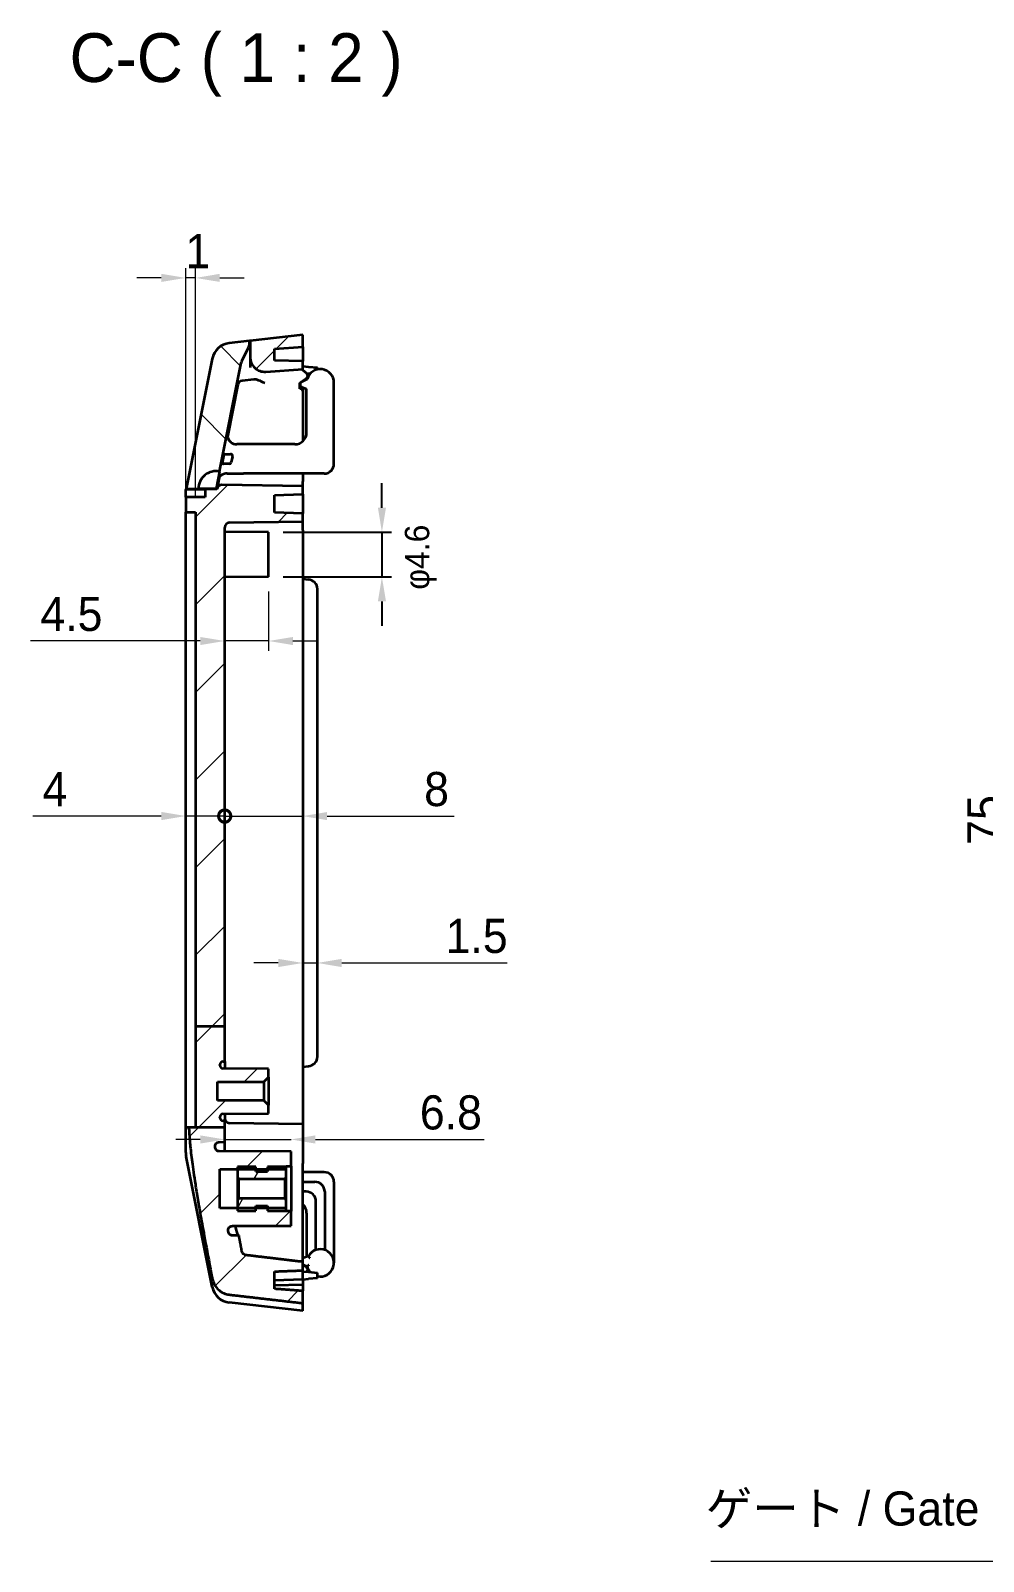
# Model space of a CAD drawing. Header units: millimetres. Extents: x -225 to 2542, y -269 to 293.
# Drawn here: x 1361.5 to 1459.2, y 1.7 to 158.6 of the extents above; entities that cross this region are included whole.
import ezdxf

# ---------------------------------------------------------------- set-up
doc = ezdxf.new("R2010")
doc.units = ezdxf.units.MM
doc.layers.get('Defpoints').update_dxf_attribs({"lineweight": 25})
for name, color, linetype, lineweight in [('AM_5', 3, 'Continuous', 25), ('Dimension (ISO)', 7, 'Continuous', 18), ('Symbol (ISO)', 7, 'Continuous', 18), ('Visible (ISO)', 7, 'Continuous', 35)]:
    doc.layers.add(name, color=color, linetype=linetype, lineweight=lineweight)
doc.layers.add('Hatch (ISO)', color=1, linetype='Continuous', lineweight=18, true_color=0xff0000)
doc.styles.add('Note Text (TK)', font='MS PGothic.ttf')
doc.dimstyles.new('Default - Method 1b (TK)', dxfattribs={"dimtxt": 2.5, "dimasz": 2.5, "dimexe": 1, "dimexo": 1.5, "dimgap": 1, "dimtad": 1, "dimtoh": 1, "dimrnd": 1e-08, "dimdsep": 46, "dimtxsty": 'Note Text (TK)', "dimcen": 0.09, "dimdle": 5, "dimclrd": 100, "dimclre": 100, "dimclrt": 7, "dimadec": 1, "dimazin": 1, "dimtfac": 1, "dimtmove": 0, "dimatfit": 3, "dimfxl": 1, "dimtolj": 1, "dimlwd": -1, "dimlwe": -1, "dimarcsym": 0})
doc.dimstyles.new('Default - Method 1b (TK)$7', dxfattribs={"dimtxt": 2.5, "dimasz": 2.5, "dimexe": 1, "dimexo": 1.5, "dimgap": 1, "dimtad": 1, "dimtoh": 1, "dimrnd": 1e-08, "dimdsep": 46, "dimtxsty": 'Note Text (TK)', "dimcen": 0.09, "dimdle": 5, "dimclrd": 256, "dimclre": 100, "dimclrt": 7, "dimadec": 1, "dimazin": 1, "dimtfac": 1, "dimtmove": 0, "dimatfit": 3, "dimfxl": 1, "dimtolj": 1, "dimlwd": -1, "dimlwe": -1, "dimarcsym": 0})

# ---------------------------------------------------------------- blocks, each defined once
blk = doc.blocks.new('*D49')
at = {"layer": 'Defpoints', "color": 0, "transparency": 16777216}
for p in [(1377.36, 133.28), (1377.36, 109.28), (1378.36, 109.28)]:
    blk.add_point(p, dxfattribs=at)
at = {"layer": 'Dimension (ISO)', "color": 100, "transparency": 16777216}
for p, q in [((1377.36, 110.78), (1377.36, 134.28)), ((1378.36, 110.78), (1378.36, 134.28)), ((1374.86, 133.28), (1372.36, 133.28)), ((1378.36, 133.28), (1377.36, 133.28)), ((1380.86, 133.28), (1383.36, 133.28))]:
    blk.add_line(p, q, dxfattribs=at)
for points in [[(1374.86, 133.7), (1374.86, 132.87), (1377.36, 133.28)], [(1380.86, 133.7), (1380.86, 132.87), (1378.36, 133.28)]]:
    blk.add_solid(points, dxfattribs=at)
at = {"layer": 'Dimension (ISO)', "color": 7, "transparency": 16777216, "insert": (1377.34, 136.03), "char_height": 3.5, "attachment_point": 4, "style": 'Note Text (TK)'}
blk.add_mtext('\\A1;1', dxfattribs=at)
blk = doc.blocks.new('_DotSmall')
at = {"color": 0, "linetype": 'ByBlock', "const_width": 0.5}
blk.add_lwpolyline([(-0.0625, 0, 1), (0.0625, 0, 1)], format="xyb", close=True, dxfattribs=at)
blk = doc.blocks.new('*D50')
at = {"layer": 'Defpoints', "color": 0, "transparency": 16777216}
for p in [(1377.36, 107.28), (1381.36, 107.7), (1381.36, 78.13)]:
    blk.add_point(p, dxfattribs=at)
at = {"layer": 'Dimension (ISO)', "color": 100, "transparency": 16777216}
for p, q in [((1374.86, 78.13), (1361.68, 78.13)), ((1381.36, 78.13), (1377.36, 78.13)), ((1381.36, 78.13), (1386.36, 78.13))]:
    blk.add_line(p, q, dxfattribs=at)
blk.add_solid([(1374.86, 78.55), (1374.86, 77.71), (1377.36, 78.13)], dxfattribs=at)
at = {"layer": 'Dimension (ISO)', "color": 100, "transparency": 16777216, "xscale": 2.5, "yscale": 2.5, "zscale": 2.5, "rotation": 180}
blk.add_blockref('_DotSmall', (1381.36, 78.13), dxfattribs=at)
at = {"layer": 'Dimension (ISO)', "color": 7, "transparency": 16777216, "insert": (1362.68, 80.88), "char_height": 3.5, "attachment_point": 4, "style": 'Note Text (TK)'}
blk.add_mtext('\\A1;4', dxfattribs=at)
blk = doc.blocks.new('*D51')
at = {"layer": 'Defpoints', "color": 0, "transparency": 16777216}
for p in [(1381.36, 107.7), (1389.36, 102.43), (1389.36, 78.12)]:
    blk.add_point(p, dxfattribs=at)
at = {"layer": 'Dimension (ISO)', "color": 100, "transparency": 16777216}
for p, q in [((1381.36, 78.12), (1378.86, 78.12)), ((1381.36, 78.12), (1389.36, 78.12)), ((1391.86, 78.12), (1404.88, 78.12))]:
    blk.add_line(p, q, dxfattribs=at)
blk.add_solid([(1391.86, 78.54), (1391.86, 77.71), (1389.36, 78.12)], dxfattribs=at)
at = {"layer": 'Dimension (ISO)', "color": 100, "transparency": 16777216, "xscale": 2.5, "yscale": 2.5, "zscale": 2.5}
blk.add_blockref('_DotSmall', (1381.36, 78.12), dxfattribs=at)
at = {"layer": 'Dimension (ISO)', "color": 7, "transparency": 16777216, "insert": (1401.81, 80.87), "char_height": 3.5, "attachment_point": 4, "style": 'Note Text (TK)'}
blk.add_mtext('\\A1;8', dxfattribs=at)
blk = doc.blocks.new('*D52')
at = {"layer": 'Defpoints', "color": 0, "transparency": 16777216}
for p in [(1389.36, 77.43), (1390.86, 77.11), (1389.36, 63.07)]:
    blk.add_point(p, dxfattribs=at)
at = {"layer": 'Dimension (ISO)', "color": 100, "transparency": 16777216}
for p, q in [((1386.86, 63.07), (1384.36, 63.07)), ((1389.36, 63.07), (1390.86, 63.07)), ((1393.36, 63.07), (1410.34, 63.07))]:
    blk.add_line(p, q, dxfattribs=at)
for points in [[(1386.86, 63.49), (1386.86, 62.65), (1389.36, 63.07)], [(1393.36, 63.49), (1393.36, 62.65), (1390.86, 63.07)]]:
    blk.add_solid(points, dxfattribs=at)
at = {"layer": 'Dimension (ISO)', "color": 7, "transparency": 16777216, "insert": (1404.01, 65.82), "char_height": 3.5, "attachment_point": 4, "style": 'Note Text (TK)'}
blk.add_mtext('\\A1;1.5', dxfattribs=at)
blk = doc.blocks.new('*D53')
at = {"layer": 'Defpoints', "color": 0, "transparency": 16777216}
for p in [(1381.36, 107.7), (1385.86, 102.63), (1381.36, 96.07)]:
    blk.add_point(p, dxfattribs=at)
at = {"layer": 'Dimension (ISO)', "color": 100, "transparency": 16777216}
for p, q in [((1385.86, 101.13), (1385.86, 95.07)), ((1378.86, 96.07), (1361.46, 96.07)), ((1385.86, 96.07), (1381.36, 96.07)), ((1388.36, 96.07), (1390.86, 96.07))]:
    blk.add_line(p, q, dxfattribs=at)
for points in [[(1378.86, 96.48), (1378.86, 95.65), (1381.36, 96.07)], [(1388.36, 96.48), (1388.36, 95.65), (1385.86, 96.07)]]:
    blk.add_solid(points, dxfattribs=at)
at = {"layer": 'Dimension (ISO)', "color": 7, "transparency": 16777216, "insert": (1362.46, 98.82), "char_height": 3.5, "attachment_point": 4, "style": 'Note Text (TK)'}
blk.add_mtext('\\A1;4.5', dxfattribs=at)
blk = doc.blocks.new('*D54')
at = {"layer": 'Defpoints', "color": 0, "transparency": 16777216}
for p in [(1381.36, 45.32), (1388.16, 44.98), (1388.16, 43.73)]:
    blk.add_point(p, dxfattribs=at)
at = {"layer": 'Dimension (ISO)', "color": 100, "transparency": 16777216}
for p, q in [((1378.86, 44.98), (1376.36, 44.98)), ((1381.36, 44.98), (1388.16, 44.98)), ((1390.66, 44.98), (1407.97, 44.98))]:
    blk.add_line(p, q, dxfattribs=at)
for points in [[(1378.86, 45.4), (1378.86, 44.56), (1381.36, 44.98)], [(1390.66, 45.4), (1390.66, 44.56), (1388.16, 44.98)]]:
    blk.add_solid(points, dxfattribs=at)
at = {"layer": 'Dimension (ISO)', "color": 7, "transparency": 16777216, "insert": (1401.37, 47.73), "char_height": 3.5, "attachment_point": 4, "style": 'Note Text (TK)'}
blk.add_mtext('\\A1;6.8', dxfattribs=at)
blk = doc.blocks.new('*D63')
at = {"layer": 'Defpoints', "color": 0, "transparency": 16777216}
for p in [(1494.8, 114.93), (1462.03, 39.93), (1494.8, 39.93)]:
    blk.add_point(p, dxfattribs=at)
at = {"layer": 'Dimension (ISO)', "color": 100, "transparency": 16777216}
for p, q in [((1493.3, 114.93), (1461.03, 114.93)), ((1462.03, 112.43), (1462.03, 42.43)), ((1493.3, 39.93), (1461.03, 39.93))]:
    blk.add_line(p, q, dxfattribs=at)
for points in [[(1461.61, 112.43), (1462.44, 112.43), (1462.03, 114.93)], [(1461.61, 42.43), (1462.44, 42.43), (1462.03, 39.93)]]:
    blk.add_solid(points, dxfattribs=at)
at = {"layer": 'Dimension (ISO)', "color": 7, "transparency": 16777216, "insert": (1459.28, 75.18), "char_height": 3.5, "attachment_point": 4, "rotation": 90, "style": 'Note Text (TK)'}
blk.add_mtext('\\A1;75', dxfattribs=at)
blk = doc.blocks.new('*D108')
at = {"layer": 'AM_5', "color": 100, "transparency": 16777216}
for p, q in [((1397.48, 109.73), (1397.48, 112.23)), ((1387.36, 107.23), (1398.48, 107.23)), ((1397.48, 107.23), (1397.48, 102.63)), ((1387.36, 102.63), (1398.48, 102.63)), ((1397.48, 100.13), (1397.48, 97.63))]:
    blk.add_line(p, q, dxfattribs=at)
for points in [[(1397.07, 109.73), (1397.9, 109.73), (1397.48, 107.23)], [(1397.07, 100.13), (1397.9, 100.13), (1397.48, 102.63)]]:
    blk.add_solid(points, dxfattribs=at)
at = {"layer": 'Defpoints', "color": 0, "transparency": 16777216}
for p in [(1385.86, 107.23), (1385.86, 102.63), (1397.48, 102.63)]:
    blk.add_point(p, dxfattribs=at)
at = {"layer": 'AM_5', "color": 7, "transparency": 16777216, "insert": (1401.46, 104.66), "char_height": 2.5, "attachment_point": 5, "rotation": 90, "style": 'Note Text (TK)'}
blk.add_mtext('\\A1;{\\fMS PGothic|b0|i0|c128|p50;φ}4.6', dxfattribs=at)

msp = doc.modelspace()

# ---------------------------------------------------------------- hatches: boundary and pattern name
at = {"layer": 'Hatch (ISO)'}
h = msp.add_hatch(dxfattribs=at)
h.set_pattern_fill('ANSI31', color=256, scale=50.8, style=0)
h.set_pattern_definition([(45, (939.4036, -285.3023), (-4.49013, 4.49013), [])])
edge = h.paths.add_edge_path()
edge.add_line((1378.36425, 56.58386), (1381.36425, 56.58386))
edge.add_line((1381.36425, 56.58386), (1381.36425, 107.70078))
edge.add_ellipse((1381.86425, 107.70078), major_axis=(-0.5, 0), ratio=1, start_angle=271, end_angle=360, ccw=False)
edge.add_line((1381.85552, 108.20071), (1389.36425, 108.33177))
edge.add_line((1389.36425, 108.33177), (1389.36425, 109.13177))
edge.add_line((1389.36425, 109.13177), (1386.46425, 109.23304))
edge.add_line((1386.46425, 109.23304), (1386.46425, 111.0305))
edge.add_line((1386.46425, 111.0305), (1389.36425, 111.13177))
edge.add_line((1389.36425, 111.13177), (1389.36425, 111.93177))
edge.add_line((1389.36425, 111.93177), (1381.07323, 112.07649))
edge.add_ellipse((1381.0645, 111.57657), major_axis=(0.00873, 0.49992), ratio=1, start_angle=0, end_angle=79.6900675)
edge.add_line((1380.57421, 111.67463), (1380.56448, 111.62597))
edge.add_line((1380.56448, 111.62597), (1379.36425, 111.62597))
edge.add_line((1379.36425, 111.62597), (1379.36425, 110.82597))
edge.add_line((1379.36425, 110.82597), (1377.36425, 110.82597))
edge.add_line((1377.36425, 110.82597), (1377.36425, 109.28177))
edge.add_line((1377.36425, 109.28177), (1378.36425, 109.28177))
edge.add_line((1378.36425, 109.28177), (1378.36425, 56.58386))
edge = h.paths.add_edge_path()
edge.add_spline(control_points=[(1377.69007, 46.23995), (1377.84925, 42.48066), (1380.07744, 30.74954)], knot_values=[1.935151602, 1.935151602, 1.935151602, 3.371165384, 3.371165384, 3.371165384], weights=[2.07243988, 1.934131516, 1], degree=2, periodic=0)
edge.add_spline(control_points=[(1380.07744, 30.74954), (1380.10462, 30.60643), (1380.14687, 30.46607), (1380.2925, 30.10458), (1380.45913, 29.84624), (1380.81127, 29.48452), (1381.05682, 29.31505), (1381.44436, 29.15054), (1381.63383, 29.09836), (1381.81774, 29.07702)], knot_values=[0.953911366, 0.953911366, 0.953911366, 0.953911366, 0.993972402, 0.993972402, 1.070828311, 1.070828311, 1.14541619, 1.14541619, 1.197133564, 1.197133564, 1.197133564, 1.197133564], degree=3, periodic=0)
edge.add_spline(control_points=[(1381.81774, 29.07702), (1385.50327, 28.64952), (1389.36425, 28.20331)], knot_values=[0, 0, 0, 0.759691865, 0.759691865, 0.759691865], weights=[1, 1.000248973, 1], degree=2, periodic=0)
edge.add_line((1389.36425, 28.20331), (1389.36425, 29.45474))
edge.add_line((1389.36425, 29.45474), (1386.46425, 29.66692))
edge.add_line((1386.46425, 29.66692), (1386.46425, 31.45095))
edge.add_line((1386.46425, 31.45095), (1389.36425, 31.55809))
edge.add_line((1389.36425, 31.55809), (1389.36425, 32.43355))
edge.add_spline(control_points=[(1389.36425, 32.43355), (1386.3912, 32.78541), (1383.55484, 33.12306)], knot_values=[0.000123743, 0.000123743, 0.000123743, 0.585145114, 0.585145114, 0.585145114], weights=[1.000000103, 1.000242693, 1], degree=2, periodic=0)
edge.add_spline(control_points=[(1383.55484, 33.12306), (1383.50938, 33.12847), (1383.46262, 33.1416), (1383.36608, 33.18322), (1383.30474, 33.22638), (1383.21628, 33.31867), (1383.17433, 33.38489), (1383.13744, 33.47774), (1383.12666, 33.51416), (1383.11976, 33.55125)], knot_values=[0.005310036, 0.005310036, 0.005310036, 0.005310036, 0.01809669, 0.01809669, 0.036848185, 0.036848185, 0.056447219, 0.056447219, 0.066820503, 0.066820503, 0.066820503, 0.066820503], degree=3, periodic=0)
edge.add_spline(control_points=[(1383.11976, 33.55125), (1382.96512, 34.38301), (1382.8281, 35.13353)], knot_values=[0, 0, 0, 0.102861424, 0.102861424, 0.102861424], weights=[1, 1.016083188, 1.029221169], degree=2, periodic=0)
edge.add_line((1382.8281, 35.13353), (1382.14063, 35.13713))
edge.add_spline(control_points=[(1382.14063, 35.13713), (1382.0998, 35.13735), (1382.05923, 35.14377), (1381.98145, 35.1686), (1381.94467, 35.18687), (1381.86866, 35.24035), (1381.83227, 35.27835), (1381.77622, 35.36605), (1381.75703, 35.41486), (1381.74774, 35.46598)], knot_values=[-0.055716068, -0.055716068, -0.055716068, -0.055716068, -0.043467746, -0.043467746, -0.031222671, -0.031222671, -0.015587319, -0.015587319, 0, 0, 0, 0], degree=3, periodic=0)
edge.add_spline(control_points=[(1381.74774, 35.46598), (1381.73284, 35.54799), (1381.71814, 35.62909)], knot_values=[0.064473023, 0.064473023, 0.064473023, 0.075787755, 0.075787755, 0.075787755], weights=[1.017990125, 1.01946198, 1.02089637], degree=2, periodic=0)
edge.add_spline(control_points=[(1381.71814, 35.62909), (1381.7113, 35.66677), (1381.70994, 35.70524), (1381.71823, 35.78139), (1381.72784, 35.81867), (1381.76273, 35.90209), (1381.79206, 35.94576), (1381.86599, 36.01959), (1381.90993, 36.04897), (1382.0067, 36.08929), (1382.05863, 36.0998), (1382.11111, 36.10008)], knot_values=[-0.070072745, -0.070072745, -0.070072745, -0.070072745, -0.058581498, -0.058581498, -0.047088635, -0.047088635, -0.031451002, -0.031451002, -0.015743679, -0.015743679, 0, 0, 0, 0], degree=3, periodic=0)
edge.add_line((1382.11111, 36.10008), (1388.16425, 36.13177))
edge.add_line((1388.16425, 36.13177), (1388.16425, 37.63177))
edge.add_line((1388.16425, 37.63177), (1387.66425, 37.63177))
edge.add_line((1387.66425, 37.63177), (1387.66425, 37.93177))
edge.add_line((1387.66425, 37.93177), (1385.76425, 37.93177))
edge.add_line((1385.76425, 37.93177), (1384.56425, 37.93177))
edge.add_line((1384.56425, 37.93177), (1382.66425, 37.93177))
edge.add_line((1382.66425, 37.93177), (1380.86425, 37.93177))
edge.add_line((1380.86425, 37.93177), (1380.86425, 41.93177))
edge.add_line((1380.86425, 41.93177), (1382.66425, 41.93177))
edge.add_line((1382.66425, 41.93177), (1384.56425, 41.93177))
edge.add_line((1384.56425, 41.93177), (1385.76425, 41.93177))
edge.add_line((1385.76425, 41.93177), (1387.66425, 41.93177))
edge.add_line((1387.66425, 41.93177), (1387.66425, 42.23177))
edge.add_line((1387.66425, 42.23177), (1388.16425, 42.23177))
edge.add_line((1388.16425, 42.23177), (1388.16425, 43.73177))
edge.add_line((1388.16425, 43.73177), (1380.79872, 43.77034))
edge.add_spline(control_points=[(1380.79872, 43.77034), (1380.7516, 43.77059), (1380.70484, 43.77889), (1380.61647, 43.8109), (1380.57546, 43.8343), (1380.49943, 43.89729), (1380.46624, 43.93776), (1380.41752, 44.02882), (1380.40232, 44.07838), (1380.39705, 44.12951)], knot_values=[-0.059158119, -0.059158119, -0.059158119, -0.059158119, -0.04503009, -0.04503009, -0.030977549, -0.030977549, -0.015419319, -0.015419319, 0, 0, 0, 0], degree=3, periodic=0)
edge.add_spline(control_points=[(1380.39705, 44.12951), (1380.39323, 44.16665), (1380.38949, 44.20358)], knot_values=[0.958681598, 0.958681598, 0.958681598, 0.969155434, 0.969155434, 0.969155434], weights=[1.016636784, 1.015258464, 1.013848041], degree=2, periodic=0)
edge.add_spline(control_points=[(1380.38949, 44.20358), (1380.3867, 44.23116), (1380.38417, 44.25878), (1380.3819, 44.28631)], knot_values=[0.750803432, 0.750803432, 0.750803432, 0.750803432, 0.758414161, 0.758414161, 0.758414161, 0.758414161], degree=3, periodic=0)
edge.add_spline(control_points=[(1380.3819, 44.28631), (1380.37931, 44.3176), (1380.38046, 44.34908), (1380.39011, 44.41083), (1380.39851, 44.44089), (1380.43047, 44.51867), (1380.46017, 44.56315), (1380.53593, 44.63881), (1380.5815, 44.66891), (1380.63162, 44.68924)], knot_values=[-0.050890397, -0.050890397, -0.050890397, -0.050890397, -0.041467276, -0.041467276, -0.032129405, -0.032129405, -0.016228005, -0.016228005, 0, 0, 0, 0], degree=3, periodic=0)
edge.add_spline(control_points=[(1380.63162, 44.68924), (1380.67994, 44.70884), (1380.73159, 44.71904), (1380.78374, 44.71931)], knot_values=[-0.015644453, -0.015644453, -0.015644453, -0.015644453, 0, 0, 0, 0], degree=3, periodic=0)
edge.add_line((1380.78374, 44.71931), (1381.36437, 44.72235))
edge.add_spline(control_points=[(1381.36437, 44.72235), (1381.36429, 44.72904), (1381.36425, 44.73567), (1381.36425, 44.74221)], knot_values=[0.069009944, 0.069009944, 0.069009944, 0.069009944, 0.070972275, 0.070972275, 0.070972275, 0.070972275], degree=3, periodic=0)
edge.add_line((1381.36425, 44.74221), (1381.36425, 46.23995))
edge.add_line((1381.36425, 46.23995), (1378.36425, 46.23995))
edge.add_line((1378.36425, 46.23995), (1377.69007, 46.23995))
edge = h.paths.add_edge_path()
edge.add_ellipse((1385.46425, 125.16272), major_axis=(-1.5, 0), ratio=1, start_angle=0, end_angle=94)
edge.add_line((1385.56888, 123.66638), (1389.36425, 123.93177))
edge.add_line((1389.36425, 123.93177), (1389.36425, 124.73177))
edge.add_line((1389.36425, 124.73177), (1386.46425, 124.83304))
edge.add_line((1386.46425, 124.83304), (1386.46425, 126.02899))
edge.add_line((1386.46425, 126.02899), (1389.36425, 126.23177))
edge.add_line((1389.36425, 126.23177), (1389.36425, 127.43177))
edge.add_line((1389.36425, 127.43177), (1383.96425, 126.83177))
edge.add_line((1383.96425, 126.83177), (1383.96425, 125.16272))
edge = h.paths.add_edge_path()
edge.add_line((1378.36425, 46.23995), (1381.36425, 46.23995))
edge.add_line((1381.36425, 46.23995), (1381.36425, 46.88177))
edge.add_line((1381.36425, 46.88177), (1381.21241, 46.88257))
edge.add_ellipse((1381.21425, 47.23256), major_axis=(-0.00183, -0.35), ratio=1, start_angle=270.3, end_angle=360, ccw=False)
edge.add_line((1380.86425, 47.23256), (1380.86425, 47.25742))
edge.add_ellipse((1381.21425, 47.25742), major_axis=(-0.35, 0), ratio=1, start_angle=270.3, end_angle=360, ccw=False)
edge.add_line((1381.21241, 47.60742), (1385.86425, 47.63177))
edge.add_line((1385.86425, 47.63177), (1385.86425, 48.48177))
edge.add_line((1385.86425, 48.48177), (1385.36425, 48.98177))
edge.add_line((1385.36425, 48.98177), (1380.61425, 48.98177))
edge.add_line((1380.61425, 48.98177), (1380.61425, 50.88177))
edge.add_line((1380.61425, 50.88177), (1385.36425, 50.88177))
edge.add_line((1385.36425, 50.88177), (1385.86425, 51.38177))
edge.add_line((1385.86425, 51.38177), (1385.86425, 52.23177))
edge.add_line((1385.86425, 52.23177), (1381.21241, 52.25613))
edge.add_ellipse((1381.21425, 52.60613), major_axis=(-0.00183, -0.35), ratio=1, start_angle=270.3, end_angle=360, ccw=False)
edge.add_line((1380.86425, 52.60613), (1380.86425, 52.63098))
edge.add_ellipse((1381.21425, 52.63098), major_axis=(-0.35, 0), ratio=1, start_angle=270.3, end_angle=360, ccw=False)
edge.add_line((1381.21241, 52.98098), (1381.36425, 52.98177))
edge.add_line((1381.36425, 52.98177), (1381.36425, 56.58386))
edge.add_line((1381.36425, 56.58386), (1378.36425, 56.58386))
edge.add_line((1378.36425, 56.58386), (1378.36425, 46.23995))
h = msp.add_hatch(dxfattribs=at)
h.set_pattern_fill('ANSI31', color=256, scale=50.8, angle=90.0002105, style=0)
h.set_pattern_definition([(135.0002, (939.4036, -285.3023), (-4.49011, -4.490145), [])])
edge = h.paths.add_edge_path()
edge.add_line((1380.82551, 113.44101), (1383.05614, 124.59419))
edge.add_ellipse((1384.03672, 124.39808), major_axis=(-0.98058, 0.19612), ratio=1, start_angle=343.7736998, end_angle=360, ccw=False)
edge.add_line((1383.15, 124.86039), (1383.80097, 126.10894))
edge.add_ellipse((1382.91425, 126.57125), major_axis=(0.88672, -0.46231), ratio=1, start_angle=0, end_angle=27.5362327)
edge.add_line((1383.91425, 126.57125), (1383.91425, 126.82622))
edge.add_line((1383.91425, 126.82622), (1381.81774, 126.59327))
edge.add_ellipse((1382.0386, 124.6055), major_axis=(-0.22086, 1.98777), ratio=1, start_angle=0, end_angle=72.3498758)
edge.add_line((1380.07744, 124.99774), (1377.41309, 111.67597))
edge.add_line((1377.41309, 111.67597), (1378.6725, 111.67597))
edge.add_ellipse((1380.4725, 111.67597), major_axis=(-1.8, 0), ratio=1, start_angle=258.6900675, end_angle=360, ccw=False)
h = msp.add_hatch(dxfattribs=at)
h.set_pattern_fill('ANSI31', color=256, scale=50.8, angle=14.9999778, style=0)
h.set_pattern_definition([(60, (939.4036, -285.3023), (-5.49926, 3.175), [])])
h.paths.add_polyline_path([(1382.66425, 41.18184), (1382.80487, 40.93827), (1387.52362, 40.93827), (1387.66425, 41.18184), (1387.66425, 42.18177), (1385.76425, 42.18177), (1385.76425, 41.93177), (1385.76425, 41.68177), (1384.56425, 41.68177), (1384.56425, 41.93177), (1384.56425, 42.18177), (1382.66425, 42.18177), (1382.66425, 41.93177)])
h.paths.add_polyline_path([(1382.80487, 38.92527), (1382.66425, 38.6817), (1382.66425, 37.93177), (1382.66425, 37.68177), (1384.56425, 37.68177), (1384.56425, 37.93177), (1384.56425, 38.18177), (1385.76425, 38.18177), (1385.76425, 37.93177), (1385.76425, 37.68177), (1387.66425, 37.68177), (1387.66425, 38.6817), (1387.52362, 38.92527)])

# ---------------------------------------------------------------- linework, layer by layer
at = {"layer": 'Visible (ISO)'}
for p, q in [((1389.36425, 127.43177), (1383.96425, 126.83177)), ((1389.36425, 126.23177), (1389.36425, 127.43177)), ((1383.91425, 126.82622), (1381.81774, 126.59327)), ((1383.15, 124.86039), (1383.80097, 126.10894)), ((1383.96425, 126.83177), (1383.91425, 126.82622)), ((1383.91425, 126.57125), (1383.91425, 126.82622)), ((1383.96425, 126.83177), (1383.96425, 125.16272)), ((1386.46425, 126.02899), (1389.36425, 126.23177)), ((1386.46425, 124.83304), (1386.46425, 126.02899)), ((1389.36425, 126.23177), (1389.36425, 124.73177)), ((1380.07744, 124.99774), (1377.41309, 111.67597)), ((1380.82551, 113.44101), (1383.05614, 124.59419)), ((1383.96425, 125.16272), (1383.96425, 124.09748)), ((1389.36425, 124.73177), (1386.46425, 124.83304)), ((1389.36425, 123.93177), (1389.36425, 124.73177)), ((1389.36425, 124.23177), (1389.9514, 124.1804)), ((1389.9514, 124.1804), (1390.86425, 124.10054)), ((1390.86425, 123.89925), (1390.86425, 124.10054)), ((1384.35217, 122.87488), (1383.14268, 122.74049)), ((1385.56888, 123.66638), (1389.36425, 123.93177)), ((1389.06425, 122.51749), (1389.75257, 123.00914)), ((1389.06425, 121.91749), (1389.06425, 122.51749)), ((1389.81425, 122.90258), (1389.26637, 122.64197)), ((1389.36425, 123.83177), (1389.36425, 123.93177)), ((1389.77343, 123.48104), (1389.36425, 123.83177)), ((1389.36425, 122.73177), (1389.36425, 122.68853)), ((1389.8081, 123.44599), (1389.9514, 123.45853)), ((1390.12882, 123.47405), (1389.9514, 123.45853)), ((1392.56425, 114.23177), (1392.56425, 122.53177)), ((1382.70761, 122.3416), (1381.63546, 116.98085)), ((1389.16425, 121.91749), (1389.06425, 121.91749)), ((1389.2942, 122.08858), (1389.76425, 121.92047)), ((1389.36425, 122.06353), (1389.36425, 121.71749)), ((1389.36425, 121.71749), (1389.36425, 116.53735)), ((1389.76425, 117.43177), (1389.76425, 121.92047)), ((1382.94714, 116.23177), (1382.60346, 116.23177)), ((1383.87365, 116.23177), (1382.94714, 116.23177)), ((1388.56425, 116.23177), (1383.87365, 116.23177)), ((1381.28353, 115.22123), (1381.09559, 114.28154)), ((1381.34762, 115.23177), (1381.74021, 115.23177)), ((1381.74021, 115.23177), (1381.9595, 115.23177)), ((1382.15562, 114.99255), (1382.03562, 114.39255)), ((1380.82551, 113.44101), (1380.4725, 111.67597)), ((1381.54021, 114.23177), (1381.22762, 114.23177)), ((1381.8395, 114.23177), (1381.54021, 114.23177)), ((1381.60346, 113.23177), (1382.34714, 113.23177)), ((1382.34714, 113.23177), (1383.27365, 113.23177)), ((1391.56425, 113.23177), (1383.27365, 113.23177)), ((1389.36425, 113.23177), (1389.36425, 112.4317)), ((1377.41309, 111.67597), (1377.40309, 111.62597)), ((1377.40309, 111.62597), (1379.36425, 111.62597)), ((1377.41309, 111.67597), (1378.6725, 111.67597)), ((1380.4725, 111.67597), (1378.6725, 111.67597)), ((1380.56448, 111.62597), (1379.36425, 111.62597)), ((1379.36425, 111.62597), (1379.36425, 110.82597)), ((1380.57421, 111.67463), (1380.56448, 111.62597)), ((1380.77348, 112.671), (1380.57421, 111.67463)), ((1380.80643, 112.8357), (1380.77348, 112.671)), ((1389.36425, 111.93177), (1381.07323, 112.07649)), ((1389.36425, 111.93177), (1389.36425, 112.4317)), ((1389.36425, 111.13177), (1389.36425, 111.93177)), ((1377.36425, 110.82597), (1377.36425, 111.23373)), ((1379.36425, 110.82597), (1377.36425, 110.82597)), ((1377.36425, 110.82597), (1377.36425, 109.28177)), ((1386.46425, 111.0305), (1389.36425, 111.13177)), ((1386.46425, 109.23304), (1386.46425, 111.0305)), ((1389.36425, 111.13177), (1389.36425, 109.13177)), ((1377.36425, 109.28177), (1378.36425, 109.28177)), ((1377.36425, 107.28177), (1377.36425, 109.28177)), ((1378.36425, 109.28177), (1378.36425, 56.58386)), ((1381.85552, 108.20071), (1389.36425, 108.33177)), ((1389.36425, 109.13177), (1386.46425, 109.23304)), ((1389.36425, 108.33177), (1389.36425, 109.13177)), ((1389.36425, 107.43177), (1389.36425, 108.33177)), ((1377.36425, 47.58177), (1377.36425, 107.28177)), ((1381.36425, 56.58386), (1381.36425, 107.70078)), ((1385.86425, 107.23177), (1381.36425, 107.25534)), ((1385.86425, 102.63177), (1385.86425, 107.23177)), ((1389.36425, 107.43177), (1389.36425, 102.43177)), ((1385.86425, 102.63177), (1381.36425, 102.60821)), ((1389.36425, 102.43177), (1389.9514, 102.3804)), ((1389.36425, 102.43177), (1389.36425, 52.43177)), ((1390.86425, 53.47934), (1390.86425, 101.38421)), ((1378.36425, 56.58386), (1381.36425, 56.58386)), ((1378.36425, 56.58386), (1378.36425, 46.23995)), ((1381.36425, 52.98177), (1381.36425, 56.58386)), ((1380.86425, 52.60613), (1380.86425, 52.63098)), ((1381.21241, 52.98098), (1381.36425, 52.98177)), ((1385.86425, 52.23177), (1381.21241, 52.25613)), ((1381.36425, 52.98177), (1381.36425, 52.25534)), ((1385.86425, 51.38177), (1385.86425, 52.23177)), ((1389.36425, 52.43177), (1389.9514, 52.48314)), ((1389.36425, 52.43177), (1389.36425, 47.43177)), ((1380.61425, 48.98177), (1380.61425, 50.88177)), ((1380.61425, 50.88177), (1385.36425, 50.88177)), ((1385.36425, 50.88177), (1385.86425, 51.38177)), ((1385.36425, 50.88177), (1385.36425, 48.98177)), ((1385.86425, 51.38177), (1385.86425, 48.48177)), ((1385.36425, 48.98177), (1380.61425, 48.98177)), ((1385.86425, 48.48177), (1385.36425, 48.98177)), ((1377.36425, 46.23995), (1377.36425, 47.58177)), ((1380.86425, 47.23256), (1380.86425, 47.25742)), ((1381.21241, 47.60742), (1385.86425, 47.63177)), ((1381.36425, 47.60821), (1381.36425, 46.88177)), ((1385.86425, 47.63177), (1385.86425, 48.48177)), ((1389.36425, 47.43177), (1389.36425, 46.53177)), ((1377.36425, 43.62981), (1377.36425, 46.23995)), ((1377.69007, 46.23995), (1381.36425, 46.23995)), ((1381.36425, 46.88177), (1381.21241, 46.88257)), ((1381.36425, 46.23995), (1381.36425, 46.88177)), ((1381.36425, 44.74221), (1381.36425, 46.23995)), ((1389.36425, 46.53177), (1381.85552, 46.66284)), ((1389.36425, 46.53177), (1389.36425, 42.53238)), ((1380.78374, 44.71931), (1381.36437, 44.72235)), ((1381.36425, 43.76738), (1381.36425, 44.72234)), ((1380.07744, 29.86581), (1377.40309, 43.23758)), ((1388.16425, 43.73177), (1380.79872, 43.77034)), ((1388.16425, 43.73177), (1380.79872, 43.77034)), ((1388.16425, 42.23177), (1388.16425, 43.73177)), ((1389.36425, 32.43355), (1389.36425, 42.53238)), ((1380.86425, 37.93177), (1380.86425, 41.93177)), ((1380.86425, 41.93177), (1387.66425, 41.93177)), ((1384.56425, 42.18177), (1382.66425, 42.18177)), ((1382.66425, 42.18177), (1382.66425, 41.18184)), ((1382.66425, 41.18184), (1382.80487, 40.93827)), ((1382.66425, 41.18184), (1382.66425, 38.6817)), ((1382.80487, 40.93827), (1387.52362, 40.93827)), ((1382.80487, 38.92527), (1382.80487, 40.93827)), ((1384.56425, 41.68177), (1384.56425, 42.18177)), ((1385.76425, 41.68177), (1384.56425, 41.68177)), ((1384.56425, 41.68177), (1385.76425, 41.68177)), ((1387.66425, 42.18177), (1385.76425, 42.18177)), ((1385.76425, 42.18177), (1385.76425, 41.68177)), ((1387.52362, 40.93827), (1387.66425, 41.18184)), ((1387.52362, 40.93827), (1387.52362, 38.92527)), ((1387.66425, 41.93177), (1387.66425, 42.23177)), ((1387.66425, 42.23177), (1388.16425, 42.23177)), ((1387.66425, 41.18184), (1387.66425, 42.18177)), ((1387.66425, 38.6817), (1387.66425, 41.18184)), ((1388.16425, 42.23177), (1388.16425, 37.63177)), ((1391.56425, 41.63177), (1389.36425, 41.63177)), ((1389.36425, 40.63177), (1390.61425, 40.63177)), ((1389.71425, 39.63177), (1389.36425, 39.63177)), ((1391.61425, 39.63177), (1391.61425, 33.65748)), ((1392.56425, 40.63177), (1392.56425, 32.33177)), ((1387.66425, 37.93177), (1380.86425, 37.93177)), ((1382.80487, 38.92527), (1382.66425, 38.6817)), ((1382.66425, 38.6817), (1382.66425, 37.68177)), ((1382.66425, 37.68177), (1384.56425, 37.68177)), ((1387.52362, 38.92527), (1382.80487, 38.92527)), ((1384.56425, 37.68177), (1384.56425, 38.18177)), ((1384.56425, 38.18177), (1385.76425, 38.18177)), ((1384.56425, 38.18177), (1385.76425, 38.18177)), ((1385.76425, 38.18177), (1385.76425, 37.68177)), ((1385.76425, 37.68177), (1387.66425, 37.68177)), ((1387.66425, 38.6817), (1387.52362, 38.92527)), ((1387.66425, 37.68177), (1387.66425, 38.6817)), ((1387.66425, 37.63177), (1387.66425, 37.93177)), ((1390.71425, 33.65748), (1390.71425, 38.63177)), ((1382.11111, 36.10008), (1388.16425, 36.13177)), ((1388.16425, 36.13177), (1382.11111, 36.10008)), ((1388.16425, 37.63177), (1387.66425, 37.63177)), ((1388.16425, 36.13177), (1388.16425, 37.63177)), ((1389.76425, 37.43177), (1389.76425, 32.94308)), ((1382.8281, 35.13353), (1382.14063, 35.13713)), ((1389.93659, 33.00472), (1389.36425, 32.80002)), ((1386.46425, 29.66692), (1386.46425, 31.45095)), ((1389.36425, 31.55809), (1389.36425, 32.43355)), ((1389.36425, 32.17502), (1389.81425, 31.96096)), ((1389.75257, 31.8544), (1389.36425, 32.13177)), ((1389.36425, 30.63177), (1389.36425, 31.55809)), ((1389.36425, 31.45639), (1389.9514, 31.40502)), ((1389.9514, 31.40502), (1390.86425, 31.32516)), ((1389.36425, 30.63177), (1386.46425, 30.5305)), ((1386.46425, 30.0305), (1389.36425, 30.13177)), ((1389.36425, 30.63177), (1389.9514, 30.68314)), ((1389.36425, 30.63177), (1389.36425, 30.13177)), ((1389.36425, 30.13177), (1389.36425, 29.45474)), ((1390.86425, 30.76301), (1389.9514, 30.68314)), ((1390.86425, 30.76301), (1390.86425, 31.32516)), ((1389.36425, 27.43177), (1381.81774, 28.27027)), ((1389.36425, 28.20331), (1389.36425, 29.45474)), ((1389.36425, 27.43177), (1389.36425, 28.20331))]:
    msp.add_line(p, q, dxfattribs=at)
for centre, radius, start, end in [((1382.0386, 124.6055), 2, 96.3401917, 168.6900675), ((1382.91425, 126.57125), 1, 332.4637673, 0), ((1384.03672, 124.39808), 1, 152.4637673, 168.6900675), ((1385.46425, 125.16272), 1.5, 180, 274), ((1383.1979, 122.24355), 0.5, 96.3401917, 168.6900675), ((1389.39523, 122.37106), 0.3, 115.439262, 250.3199834), ((1389.5782, 123.25326), 0.3, 305.5376778, 43.8884332), ((1391.16425, 122.53177), 1.4, 0, 164.6411144), ((1389.16425, 121.71749), 0.2, 0, 90), ((1382.60346, 117.23177), 1, 168.6900675, 231.6729443), ((1382.60346, 117.23177), 1, 231.6729443, 270), ((1388.56425, 117.43177), 1.2, 270, 0), ((1381.9595, 115.03177), 0.2, 348.6900675, 90), ((1380.4725, 111.67597), 1.8, 78.6900675, 180), ((1381.60346, 112.23177), 1, 105.7071907, 168.6900675), ((1381.60346, 112.23177), 1, 90, 105.7071907), ((1381.8395, 114.43177), 0.2, 270, 348.6900675), ((1391.56425, 114.23177), 1, 270, 0), ((1381.0645, 111.57657), 0.5, 89, 168.6900675), ((1381.86425, 107.70078), 0.5, 91, 180), ((1389.86425, 101.38421), 1, 0, 85), ((1389.86425, 53.47934), 1, 275, 0), ((1381.21425, 52.63098), 0.35, 90.3, 180), ((1381.21425, 52.60613), 0.35, 180, 269.7), ((1381.21425, 47.25742), 0.35, 90.3, 180), ((1381.21425, 47.23256), 0.35, 180, 269.7), ((1381.86425, 47.16276), 0.5, 180, 269), ((1379.36425, 43.62981), 2, 180, 191.3099325), ((1391.56425, 40.63177), 1, 0, 90), ((1389.71425, 38.63177), 1, 0, 90), ((1390.61425, 39.63177), 1, 0, 90), ((1388.56425, 37.43177), 1.2, 0, 48.1896851), ((1391.16425, 32.33177), 1.4, 257.6263749, 151.2704109), ((1389.5782, 31.61028), 0.3, 320.0277574, 54.4623222), ((1391.16425, 32.33177), 1.4, 195.3588856, 222.3032097), ((1382.0386, 30.25804), 2, 191.3099325, 263.6598083)]:
    msp.add_arc(centre, radius, start, end, dxfattribs=at)
for points, knots in [([(1385.47964, 122.4961), (1385.27271, 122.59334), (1385.02809, 122.7077), (1384.74818, 122.81027), (1384.66027, 122.83849), (1384.49512, 122.87453), (1384.41788, 122.88204), (1384.35276, 122.87494), (1384.35247, 122.87491), (1384.35217, 122.87488)], [0, 0, 0, 0, 0.0685987405, 0.0685987405, 0.0972959246, 0.0972959246, 0.1259931087, 0.1259931087, 0.1261226448, 0.1261226448, 0.1261226448, 0.1261226448]), ([(1389.7944, 123.46124), (1389.78867, 123.4672), (1389.78275, 123.47286), (1389.77562, 123.47915), (1389.77453, 123.4801), (1389.77343, 123.48104)], [0.082161463418, 0.082161463418, 0.082161463418, 0.082161463418, 0.084585377826, 0.084585377826, 0.085017460001, 0.085017460001, 0.085017460001, 0.085017460001]), ([(1381.34762, 115.23177), (1381.30489, 115.2311), (1381.26463, 115.21682), (1381.19277, 115.16891), (1381.16085, 115.11774), (1381.1515, 115.071)], [0.1463395619, 0.1463395619, 0.1463395619, 0.1463395619, 0.16864210745, 0.16864210745, 0.20367220067, 0.20367220067, 0.20367220067, 0.20367220067]), ([(1381.0315, 114.471), (1381.02278, 114.42736), (1381.0286, 114.37677), (1381.07965, 114.28778), (1381.12426, 114.24848), (1381.20032, 114.23327), (1381.21357, 114.23178), (1381.22762, 114.23177)], [0, 0, 0, 0, 0.03270193938, 0.03270193938, 0.06540387875, 0.06540387875, 0.07148141547, 0.07148141547, 0.07148141547, 0.07148141547]), ([(1380.3819, 44.28631), (1380.37931, 44.3176), (1380.38046, 44.34908), (1380.39011, 44.41083), (1380.39851, 44.44089), (1380.43047, 44.51867), (1380.46017, 44.56315), (1380.53593, 44.63881), (1380.5815, 44.66891), (1380.63162, 44.68924)], [-0.05089039741, -0.05089039741, -0.05089039741, -0.05089039741, -0.0414672765, -0.0414672765, -0.03212940498, -0.03212940498, -0.01622800532, -0.01622800532, 0, 0, 0, 0]), ([(1380.79872, 43.77034), (1380.7516, 43.77059), (1380.70484, 43.77889), (1380.61647, 43.8109), (1380.57546, 43.8343), (1380.49943, 43.89729), (1380.46624, 43.93776), (1380.41752, 44.02882), (1380.40232, 44.07838), (1380.39705, 44.12951)], [-0.05915811859, -0.05915811859, -0.05915811859, -0.05915811859, -0.04503009019, -0.04503009019, -0.03097754946, -0.03097754946, -0.0154193194, -0.0154193194, 0, 0, 0, 0]), ([(1381.71814, 35.62909), (1381.7113, 35.66677), (1381.70994, 35.70524), (1381.71823, 35.78139), (1381.72784, 35.81867), (1381.76273, 35.90209), (1381.79206, 35.94576), (1381.86599, 36.01959), (1381.90993, 36.04897), (1382.0067, 36.08929), (1382.05863, 36.0998), (1382.11111, 36.10008)], [-0.07007274472, -0.07007274472, -0.07007274472, -0.07007274472, -0.0585814984, -0.0585814984, -0.04708863529, -0.04708863529, -0.03145100236, -0.03145100236, -0.01574367949, -0.01574367949, 0, 0, 0, 0]), ([(1382.82798, 35.13353), (1382.80755, 35.13364), (1382.78414, 35.15369), (1382.71455, 35.26313), (1382.66349, 35.39309), (1382.56519, 35.70202), (1382.51419, 35.88507), (1382.459, 36.10193)], [2.2485114642, 2.2485114642, 2.2485114642, 2.2485114642, 2.3198181266, 2.3198181266, 2.4405568044, 2.4405568044, 2.5472658868, 2.5472658868, 2.5472658868, 2.5472658868]), ([(1382.14063, 35.13713), (1382.0998, 35.13735), (1382.05923, 35.14377), (1381.98145, 35.1686), (1381.94467, 35.18687), (1381.86866, 35.24035), (1381.83227, 35.27835), (1381.77622, 35.36605), (1381.75703, 35.41486), (1381.74774, 35.46598)], [-0.05571606843, -0.05571606843, -0.05571606843, -0.05571606843, -0.0434677456, -0.0434677456, -0.03122267131, -0.03122267131, -0.01558731949, -0.01558731949, 0, 0, 0, 0]), ([(1383.55484, 33.12306), (1383.50938, 33.12847), (1383.46262, 33.1416), (1383.36608, 33.18322), (1383.30474, 33.22638), (1383.21628, 33.31867), (1383.17433, 33.38489), (1383.13744, 33.47774), (1383.12666, 33.51416), (1383.11976, 33.55125)], [0.00531003561, 0.00531003561, 0.00531003561, 0.00531003561, 0.01809669021, 0.01809669021, 0.03684818469, 0.03684818469, 0.05644721897, 0.05644721897, 0.06682050268, 0.06682050268, 0.06682050268, 0.06682050268]), ([(1389.93659, 33.00472), (1389.93659, 33.00472), (1389.9397, 33.00107), (1389.9519, 32.98682), (1389.96104, 32.97617), (1389.98485, 32.94868), (1389.9996, 32.93175), (1390.02541, 32.90248), (1390.03536, 32.89127), (1390.05593, 32.86826), (1390.06652, 32.85649), (1390.07767, 32.8442), (1390.07816, 32.84366), (1390.07865, 32.84312)], [-0.03253907793, -0.03253907793, -0.03253907793, -0.03253907793, -0.02518729494, -0.02518729494, -0.01759605183, -0.01759605183, -0.00947667652, -0.00947667652, -0.00475941776, -0.00475941776, 0, 0, 0.00021883309, 0.00021883309, 0.00021883309, 0.00021883309]), ([(1389.98677, 32.10037), (1389.98618, 32.09991), (1389.98559, 32.09945), (1389.97147, 32.08848), (1389.95803, 32.07792), (1389.93199, 32.05729), (1389.91941, 32.04723), (1389.88807, 32.02197), (1389.8705, 32.0076), (1389.84255, 31.98458), (1389.83192, 31.97573), (1389.81783, 31.96397), (1389.81425, 31.96096), (1389.81425, 31.96096)], [-0.03319455101, -0.03319455101, -0.03319455101, -0.03319455101, -0.03297061693, -0.03297061693, -0.02785066636, -0.02785066636, -0.02279869045, -0.02279869045, -0.01460610242, -0.01460610242, -0.00714210914, -0.00714210914, 0, 0, 0, 0]), ([(1380.07744, 30.74954), (1380.10462, 30.60643), (1380.14687, 30.46607), (1380.2925, 30.10458), (1380.45913, 29.84624), (1380.81127, 29.48452), (1381.05682, 29.31505), (1381.44436, 29.15054), (1381.63383, 29.09836), (1381.81774, 29.07702)], [0.9539113656, 0.9539113656, 0.9539113656, 0.9539113656, 0.993972402, 0.993972402, 1.0708283114, 1.0708283114, 1.1454161897, 1.1454161897, 1.1971335641, 1.1971335641, 1.1971335641, 1.1971335641])]:
    msp.add_open_spline(points, degree=3, knots=knots, dxfattribs=at)
for points in [[(1377.36425, 111.23373), (1377.36425, 111.34508), (1377.37349, 111.47801), (1377.40309, 111.62597)], [(1377.36425, 46.23995), (1377.36425, 46.23995), (1377.3764, 46.23995), (1377.40309, 46.23995)], [(1380.38949, 44.20358), (1380.3867, 44.23116), (1380.38417, 44.25878), (1380.3819, 44.28631)], [(1380.63162, 44.68924), (1380.67994, 44.70884), (1380.73159, 44.71904), (1380.78374, 44.71931)], [(1381.36437, 44.72235), (1381.36429, 44.72904), (1381.36425, 44.73567), (1381.36425, 44.74221)]]:
    msp.add_open_spline(points, degree=3, dxfattribs=at)
for points, weights in [([(1377.40309, 46.23995), (1377.52427, 46.23995), (1377.69007, 46.23995)], [1, 1.05531191598, 1.08839731283]), ([(1377.69007, 46.23995), (1377.84925, 42.48066), (1380.07744, 30.74954)], [2.07243987992, 1.93413151589, 1]), ([(1380.39705, 44.12951), (1380.39323, 44.16665), (1380.38949, 44.20358)], [1.01663678396, 1.01525846381, 1.01384804088]), ([(1381.74774, 35.46598), (1381.73284, 35.54799), (1381.71814, 35.62909)], [1.01799012524, 1.01946198007, 1.02089637045]), ([(1383.11976, 33.55125), (1382.96512, 34.38301), (1382.8281, 35.13353)], [1, 1.01608318799, 1.0292211686]), ([(1389.36425, 32.43355), (1386.3912, 32.78541), (1383.55484, 33.12306)], [1.00000010265, 1.00024269341, 1]), ([(1386.46425, 31.45095), (1387.91912, 31.50468), (1389.36425, 31.55809)], [1, 1.00000505344, 1.00000000438]), ([(1381.81774, 29.07702), (1385.50327, 28.64952), (1389.36425, 28.20331)], [1, 1.00024897256, 1]), ([(1389.36425, 29.45474), (1387.90564, 29.5614), (1386.46425, 29.66692)], [1, 1.000016095, 1])]:
    msp.add_rational_spline(points, weights, degree=2, dxfattribs=at)

# ---------------------------------------------------------------- texts
at = {"layer": 'Symbol (ISO)', "color": 7, "insert": (1365.44829, 151.85629), "char_height": 5, "attachment_point": 7, "style": 'Note Text (TK)'}
msp.add_mtext('C-C ( 1 : 2 )', dxfattribs=at)
at = {"layer": 'Symbol (ISO)', "color": 7, "insert": (1430.6861, 5.12677), "char_height": 3.5, "width": 37.5555464, "attachment_point": 7, "line_spacing_factor": 1.5, "style": 'Note Text (TK)'}
msp.add_mtext('ゲート / Gate\u3000', dxfattribs=at)

# ---------------------------------------------------------------- dimensions: what is measured, and where the dimension line sits
at = {"layer": 'AM_5'}
dim = msp.add_linear_dim(base=(1397.48189, 102.63177), p1=(1385.86425, 107.23177), p2=(1385.86425, 102.63177), angle=90, text='{\\fMS PGothic|b0|i0|c128|p50;φ}<>', dimstyle='Default - Method 1b (TK)', override={"dimtdec": 4, "dimtmove": 2, "dimtzin": 0}, dxfattribs=at)
dim.commit()
dim.dimension.update_dxf_attribs({"geometry": '*D108', "text_midpoint": (1401.46465, 104.65713), "dimtype": 160})
at = {"layer": 'Dimension (ISO)', "color": 100, "true_color": 0x00ff3f}
for base, p1, p2, angle, override, picture, middle in [((1377.36425, 133.28177), (1378.36425, 109.28177), (1377.36425, 109.28177), 180, {"dimtxt": 3.5, "dimtoh": 0, "dimdec": 2, "dimtp": 0, "dimtm": 0, "dimtdec": 2, "dimtofl": 1, "dimatfit": 1}, '*D49', (1377.86425, 133.28177)), ((1462.02527, 39.93177), (1494.80232, 114.93177), (1494.80232, 39.93177), 90, {"dimtxt": 3.5, "dimtoh": 0, "dimdec": 2, "dimtp": 0, "dimtm": 0, "dimtdec": 2, "dimtofl": 0, "dimatfit": 1}, '*D63', (1462.02527, 77.43177)), ((1381.36425, 96.06758), (1385.86425, 102.63177), (1381.36425, 107.70078), 180, {"dimtxt": 3.5, "dimtoh": 0, "dimdec": 2, "dimse2": 1, "dimtp": 0, "dimtm": 0, "dimtdec": 2, "dimtofl": 1, "dimatfit": 1}, '*D53', (1365.30175, 96.06758)), ((1381.36425, 78.13151), (1377.36425, 107.28177), (1381.36425, 107.70078), 180, {"dimtxt": 3.5, "dimtoh": 0, "dimdec": 2, "dimblk2": 'DotSmall', "dimsah": 1, "dimdle": 0, "dimse1": 1, "dimse2": 1, "dimtp": 0, "dimtm": 0, "dimtdec": 2, "dimtofl": 1, "dimatfit": 1}, '*D50', (1363.78754, 78.13151)), ((1389.36425, 78.12226), (1381.36425, 107.70078), (1389.36425, 102.43177), 180, {"dimtxt": 3.5, "dimtoh": 0, "dimdec": 2, "dimblk1": 'DotSmall', "dimsah": 1, "dimdle": 0, "dimse1": 1, "dimse2": 1, "dimtp": 0, "dimtm": 0, "dimtdec": 2, "dimtofl": 1, "dimatfit": 1}, '*D51', (1402.84152, 78.12226))]:
    dim = msp.add_linear_dim(base=base, p1=p1, p2=p2, angle=angle, dimstyle='Default - Method 1b (TK)', override=override, dxfattribs=at)
    dim.commit()
    dim.dimension.update_dxf_attribs({"geometry": picture, "text_midpoint": middle, "dimtype": 160})
for base, p1, p2, picture, middle in [((1389.36425, 63.06979), (1390.86425, 77.11104), (1389.36425, 77.43177), '*D52', (1406.67107, 63.06979)), ((1388.16425, 44.98154), (1381.36425, 45.32211), (1388.16425, 43.73177), '*D54', (1404.16993, 44.98154))]:
    dim = msp.add_linear_dim(base=base, p1=p1, p2=p2, dimstyle='Default - Method 1b (TK)', override={"dimtxt": 3.5, "dimtoh": 0, "dimdec": 2, "dimse1": 1, "dimse2": 1, "dimtp": 0, "dimtm": 0, "dimtdec": 2, "dimtofl": 1, "dimatfit": 1}, dxfattribs=at)
    dim.commit()
    dim.dimension.update_dxf_attribs({"geometry": picture, "text_midpoint": middle, "dimtype": 160})

# ---------------------------------------------------------------- leaders
at = {"layer": 'Symbol (ISO)', "color": 100, "true_color": 0x00ff40, "annotation_type": 0, "has_hookline": 1, "hookline_direction": 1, "text_width": 28.7358}
msp.add_leader([(1491.06049, 76.30921), (1462.44412, 1.73738), (1459.94412, 1.73738)], dimstyle='Default - Method 1b (TK)$7', override={"dimgap": 0, "dimtad": 1}, dxfattribs=at)

doc.saveas('drawing.dxf')
